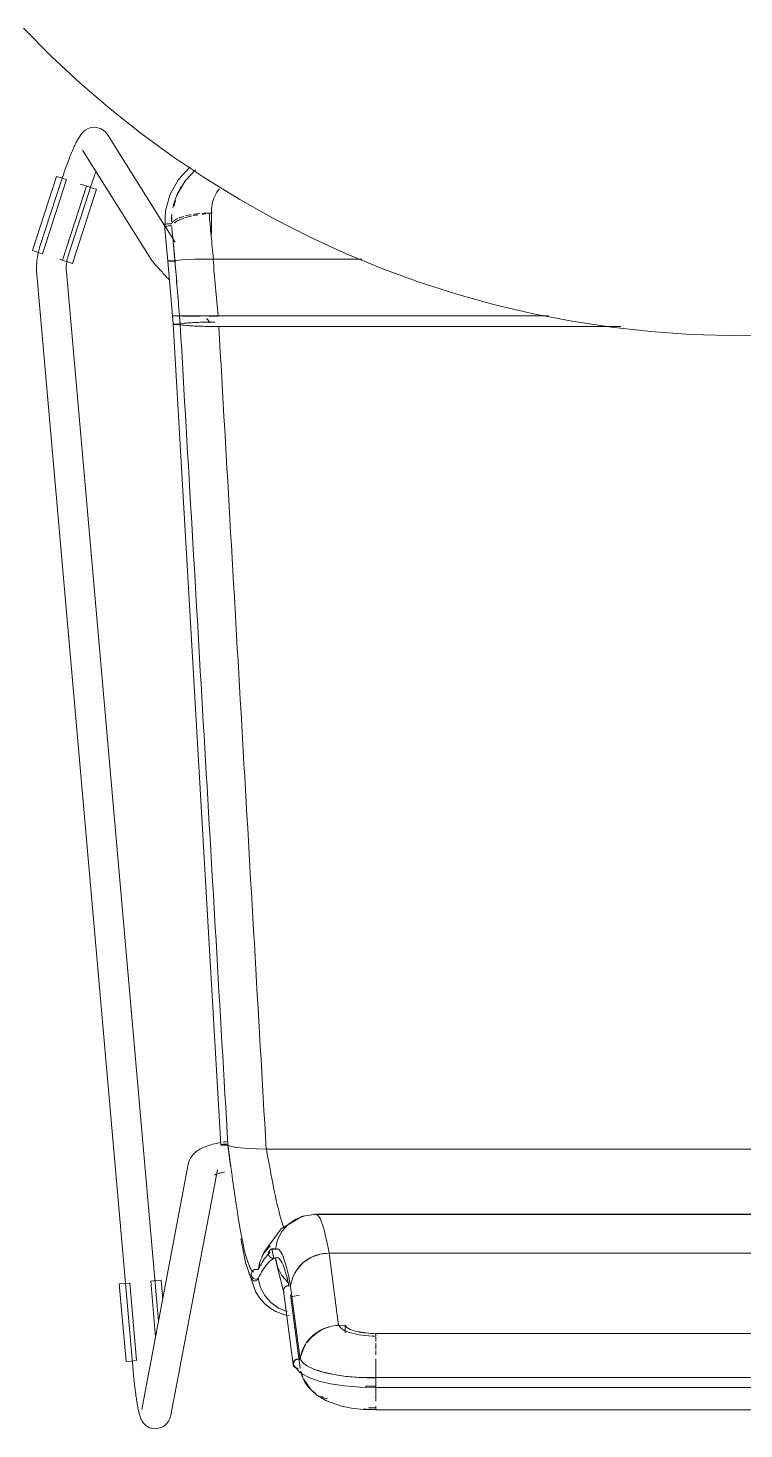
# Model space of a CAD drawing. Header units: millimetres. Extents: x 79795 to 317870, y -36033 to 97293.
# Drawn here: x 230003 to 230293, y 11463 to 12030 of the extents above; entities that cross this region are included whole.
import ezdxf

# ---------------------------------------------------------------- set-up
doc = ezdxf.new("R2010")
doc.units = ezdxf.units.MM
doc.header["$MEASUREMENT"] = 0
doc.layers.add('I-FURN', color=8, linetype='CONTINUOUS', lineweight=9)

msp = doc.modelspace()

# ---------------------------------------------------------------- linework, layer by layer
at = {"layer": 'I-FURN'}
for p, q in [((230001.4, 12030.01), (230012.65, 12018.63)), ((230012.65, 12018.63), (230024.35, 12007.72)), ((230024.35, 12007.72), (230036.48, 11997.28)), ((230036.48, 11997.28), (230049.01, 11987.33)), ((230024.02, 11986.03), (230023.77, 11985.64)), ((230024.27, 11986.41), (230024.02, 11986.03)), ((230024.55, 11986.81), (230024.27, 11986.41)), ((230024.86, 11987.21), (230024.55, 11986.81)), ((230025.23, 11987.63), (230024.86, 11987.21)), ((230025.69, 11988.1), (230025.23, 11987.63)), ((230026.32, 11988.62), (230025.69, 11988.1)), ((230027.24, 11989.18), (230026.32, 11988.62)), ((230028.62, 11989.71), (230027.24, 11989.18)), ((230030.59, 11989.88), (230028.62, 11989.71)), ((230032.82, 11989.29), (230030.59, 11989.88)), ((230034.55, 11988.07), (230032.82, 11989.29)), ((230034.55, 11988.07), (230035.44, 11986.95)), ((230058.48, 11950.18), (230035.44, 11986.95)), ((230049.01, 11987.33), (230061.93, 11977.9)), ((230021.2, 11980.39), (230020.95, 11979.82)), ((230021.44, 11980.96), (230021.2, 11980.39)), ((230021.68, 11981.5), (230021.44, 11980.96)), ((230021.92, 11982.03), (230021.68, 11981.5)), ((230022.16, 11982.54), (230021.92, 11982.03)), ((230022.39, 11983.03), (230022.16, 11982.54)), ((230022.62, 11983.5), (230022.39, 11983.03)), ((230022.85, 11983.96), (230022.62, 11983.5)), ((230023.08, 11984.4), (230022.85, 11983.96)), ((230023.31, 11984.83), (230023.08, 11984.4)), ((230023.54, 11985.24), (230023.31, 11984.83)), ((230023.77, 11985.64), (230023.54, 11985.24)), ((230025.27, 11980.58), (230052.58, 11936.99)), ((230019.19, 11975.35), (230018.94, 11974.66)), ((230019.45, 11976.03), (230019.19, 11975.35)), ((230019.7, 11976.69), (230019.45, 11976.03)), ((230019.96, 11977.34), (230019.7, 11976.69)), ((230020.21, 11977.98), (230019.96, 11977.34)), ((230020.46, 11978.61), (230020.21, 11977.98)), ((230020.71, 11979.22), (230020.46, 11978.61)), ((230020.95, 11979.82), (230020.71, 11979.22)), ((230061.93, 11977.9), (230075.22, 11968.99)), ((230005.07, 11939.97), (230014.76, 11969.98)), ((230014.76, 11969.98), (230016.71, 11969.35)), ((230016.71, 11969.35), (230018.69, 11968.71)), ((230017.18, 11969.62), (230016.93, 11968.88)), ((230017.42, 11970.35), (230017.18, 11969.62)), ((230017.67, 11971.09), (230017.42, 11970.35)), ((230017.92, 11971.82), (230017.67, 11971.09)), ((230018.18, 11972.54), (230017.92, 11971.82)), ((230018.43, 11973.25), (230018.18, 11972.54)), ((230018.68, 11973.96), (230018.43, 11973.25)), ((230018.94, 11974.66), (230018.68, 11973.96)), ((230029.7, 11969.13), (230029.46, 11968.46)), ((230029.93, 11969.78), (230029.7, 11969.13)), ((230030.17, 11970.43), (230029.93, 11969.78)), ((230030.41, 11971.07), (230030.17, 11970.43)), ((230030.64, 11971.69), (230030.41, 11971.07)), ((230064.08, 11968.76), (230068.82, 11973.91)), ((230066.76, 11968.18), (230071.03, 11972.65)), ((230016.78, 11968.42), (230008.07, 11941.61)), ((230009.12, 11938.67), (230018.8, 11968.67)), ((230016.93, 11968.88), (230016.78, 11968.42)), ((230026.87, 11966.07), (230017.19, 11936.06)), ((230019.49, 11937.9), (230028.2, 11964.71)), ((230021.23, 11934.76), (230030.92, 11964.76)), ((230026.78, 11966.1), (230024.3, 11966.9)), ((230026.99, 11966.03), (230028.96, 11965.39)), ((230028.31, 11965.04), (230028.2, 11964.71)), ((230028.53, 11965.73), (230028.31, 11965.04)), ((230028.76, 11966.42), (230028.53, 11965.73)), ((230029, 11967.11), (230028.76, 11966.42)), ((230028.96, 11965.39), (230030.92, 11964.76)), ((230029.23, 11967.79), (230029, 11967.11)), ((230029.46, 11968.46), (230029.23, 11967.79)), ((230060.69, 11962.75), (230064.08, 11968.76)), ((230063.4, 11962.35), (230066.76, 11968.18)), ((230075.22, 11968.99), (230088.85, 11960.61)), ((230058.82, 11956.23), (230060.69, 11962.75)), ((230088.85, 11960.61), (230102.81, 11952.79)), ((230058.53, 11949.32), (230058.82, 11956.23)), ((230076.48, 11955.11), (230077.53, 11955.11)), ((230077.47, 11956.35), (230077.47, 11946.6)), ((230102.81, 11952.79), (230117.06, 11945.53)), ((230058.41, 11950.21), (230059.83, 11935.72)), ((230062.75, 11943.36), (230058.84, 11949.6)), ((230008.07, 11941.61), (230007.74, 11940.52)), ((230117.06, 11945.53), (230131.6, 11938.85)), ((230007.03, 11939.34), (230005.07, 11939.97)), ((230006.86, 11936.04), (230006.75, 11934.9)), ((230007.01, 11937.17), (230006.86, 11936.04)), ((230007.21, 11938.3), (230007.01, 11937.17)), ((230009, 11938.7), (230007.03, 11939.34)), ((230007.46, 11939.41), (230007.21, 11938.3)), ((230007.74, 11940.52), (230007.46, 11939.41)), ((230017.09, 11936.09), (230015.92, 11936.47)), ((230019.28, 11935.39), (230017.3, 11936.02)), ((230018.78, 11934.64), (230018.87, 11935.3)), ((230018.87, 11935.3), (230018.98, 11935.95)), ((230018.98, 11935.95), (230019.12, 11936.6)), ((230019.12, 11936.6), (230019.29, 11937.24)), ((230021.23, 11934.76), (230019.28, 11935.39)), ((230019.29, 11937.24), (230019.48, 11937.87)), ((230019.48, 11937.87), (230019.49, 11937.9)), ((230052.58, 11936.99), (230052.79, 11936.67)), ((230052.79, 11936.67), (230052.98, 11936.41)), ((230052.98, 11936.41), (230053.15, 11936.18)), ((230053.15, 11936.18), (230053.33, 11935.96)), ((230053.33, 11935.96), (230053.51, 11935.74)), ((230053.51, 11935.74), (230053.7, 11935.51)), ((230053.7, 11935.51), (230053.9, 11935.26)), ((230053.9, 11935.26), (230054.11, 11935.01)), ((230059.9, 11935.75), (230059.83, 11935.72)), ((230059.83, 11935.72), (230059.9, 11935.75)), ((230059.83, 11935.72), (230059.89, 11935.7)), ((230059.83, 11935.72), (230061.66, 11913.52)), ((230059.9, 11935.7), (230059.83, 11935.72)), ((230059.89, 11935.7), (230060.08, 11935.67)), ((230060.09, 11935.77), (230059.9, 11935.75)), ((230060.08, 11935.67), (230059.9, 11935.7)), ((230060.08, 11935.67), (230060.37, 11935.65)), ((230060.38, 11935.65), (230060.08, 11935.67)), ((230060.38, 11935.8), (230060.09, 11935.77)), ((230060.09, 11935.77), (230060.39, 11935.8)), ((230060.37, 11935.65), (230060.75, 11935.64)), ((230060.77, 11935.81), (230060.38, 11935.8)), ((230060.76, 11935.64), (230060.38, 11935.65)), ((230060.39, 11935.8), (230060.77, 11935.81)), ((230060.75, 11935.64), (230061.21, 11935.63)), ((230061.21, 11935.63), (230060.76, 11935.64)), ((230061.22, 11935.82), (230060.77, 11935.81)), ((230060.77, 11935.81), (230061.22, 11935.82)), ((230061.21, 11935.63), (230061.7, 11935.62)), ((230061.7, 11935.62), (230061.21, 11935.63)), ((230061.71, 11935.83), (230061.22, 11935.82)), ((230061.22, 11935.82), (230061.72, 11935.83)), ((230062.21, 11935.82), (230061.71, 11935.83)), ((230061.72, 11935.83), (230062.21, 11935.82)), ((230062.19, 11935.62), (230062.67, 11935.63)), ((230062.67, 11935.63), (230062.2, 11935.62)), ((230062.68, 11935.82), (230062.21, 11935.82)), ((230062.21, 11935.82), (230062.68, 11935.82)), ((230063.57, 11936.01), (230062.68, 11935.82)), ((230062.68, 11935.82), (230063.57, 11936.01)), ((230065.31, 11936.19), (230063.57, 11936.01)), ((230063.57, 11936.01), (230065.29, 11936.19)), ((230065.3, 11936.19), (230067.74, 11936.34)), ((230067.79, 11936.34), (230065.31, 11936.19)), ((230067.78, 11936.34), (230070.82, 11936.45)), ((230070.88, 11936.45), (230067.79, 11936.34)), ((230074.32, 11936.53), (230070.88, 11936.45)), ((230070.88, 11936.45), (230074.32, 11936.53)), ((230078.18, 11936.55), (230074.42, 11936.53)), ((230074.42, 11936.53), (230078.06, 11936.55)), ((230138.29, 11936.55), (230078.18, 11936.55)), ((230078.18, 11936.55), (230138.29, 11936.55)), ((230131.6, 11938.85), (230146.39, 11932.76)), ((230006.69, 11933.76), (230006.68, 11932.62)), ((230006.68, 11932.62), (230006.71, 11931.48)), ((230006.75, 11934.9), (230006.69, 11933.76)), ((230006.71, 11931.48), (230006.78, 11930.34)), ((230006.78, 11930.34), (230006.79, 11930.29)), ((230006.79, 11930.29), (230045.73, 11486.97)), ((230018.68, 11933.32), (230018.72, 11933.98)), ((230018.68, 11932.66), (230018.68, 11933.32)), ((230018.69, 11932), (230018.68, 11932.66)), ((230018.74, 11931.34), (230018.69, 11932)), ((230018.72, 11933.98), (230018.78, 11934.64)), ((230056.04, 11506.84), (230018.74, 11931.34)), ((230054.11, 11935.01), (230054.34, 11934.75)), ((230054.34, 11934.75), (230054.58, 11934.47)), ((230054.58, 11934.47), (230054.84, 11934.17)), ((230054.84, 11934.17), (230055.11, 11933.86)), ((230055.11, 11933.86), (230055.4, 11933.54)), ((230055.4, 11933.54), (230055.7, 11933.2)), ((230055.7, 11933.2), (230056.02, 11932.85)), ((230056.02, 11932.85), (230056.35, 11932.49)), ((230056.35, 11932.49), (230056.69, 11932.11)), ((230056.69, 11932.11), (230057.05, 11931.72)), ((230057.05, 11931.72), (230057.42, 11931.32)), ((230057.42, 11931.32), (230057.8, 11930.9)), ((230057.8, 11930.9), (230058.19, 11930.48)), ((230058.19, 11930.48), (230058.59, 11930.04)), ((230058.59, 11930.04), (230059, 11929.6)), ((230059, 11929.6), (230059.43, 11929.15)), ((230146.39, 11932.76), (230161.42, 11927.26)), ((230059.43, 11929.15), (230059.86, 11928.68)), ((230059.86, 11928.68), (230060.3, 11928.21)), ((230161.42, 11927.26), (230176.65, 11922.37)), ((230176.65, 11922.37), (230192.07, 11918.09)), ((230192.07, 11918.09), (230207.64, 11914.43)), ((230061.93, 11910.16), (230061.66, 11913.52)), ((230061.73, 11913.52), (230061.66, 11913.52)), ((230061.66, 11913.52), (230061.73, 11913.52)), ((230061.72, 11913.52), (230061.66, 11913.52)), ((230061.66, 11913.52), (230061.72, 11913.52)), ((230061.91, 11913.53), (230062.21, 11913.53)), ((230062.2, 11913.53), (230061.91, 11913.53)), ((230062.58, 11913.53), (230062.2, 11913.53)), ((230062.21, 11913.53), (230062.59, 11913.53)), ((230062.59, 11913.52), (230062.21, 11913.52)), ((230062.21, 11913.52), (230062.59, 11913.52)), ((230063.04, 11913.53), (230062.58, 11913.53)), ((230062.59, 11913.53), (230063.04, 11913.53)), ((230063.05, 11913.52), (230062.59, 11913.52)), ((230062.59, 11913.52), (230063.04, 11913.52)), ((230063.04, 11913.53), (230063.53, 11913.53)), ((230063.53, 11913.53), (230063.04, 11913.53)), ((230063.04, 11913.52), (230063.53, 11913.51)), ((230063.54, 11913.51), (230063.05, 11913.52)), ((230063.53, 11913.53), (230064.03, 11913.53)), ((230064.02, 11913.53), (230063.53, 11913.53)), ((230063.53, 11913.51), (230064.03, 11913.52)), ((230064.03, 11913.52), (230063.54, 11913.51)), ((230064.5, 11913.53), (230064.02, 11913.53)), ((230064.03, 11913.53), (230064.5, 11913.53)), ((230064.5, 11913.52), (230064.03, 11913.52)), ((230064.03, 11913.52), (230064.5, 11913.52)), ((230064.5, 11913.53), (230065.39, 11913.54)), ((230065.38, 11913.54), (230064.5, 11913.53)), ((230067.13, 11913.56), (230065.38, 11913.54)), ((230065.39, 11913.54), (230067.13, 11913.56)), ((230067.15, 11913.49), (230065.4, 11913.5)), ((230065.4, 11913.5), (230067.15, 11913.49)), ((230067.13, 11913.56), (230069.63, 11913.57)), ((230069.63, 11913.57), (230067.13, 11913.56)), ((230069.65, 11913.48), (230067.15, 11913.49)), ((230067.15, 11913.49), (230069.65, 11913.48)), ((230072.77, 11913.58), (230069.63, 11913.57)), ((230069.64, 11913.57), (230072.77, 11913.58)), ((230072.77, 11913.47), (230069.65, 11913.48)), ((230069.65, 11913.48), (230072.77, 11913.47)), ((230072.77, 11913.58), (230076.33, 11913.58)), ((230076.33, 11913.58), (230072.77, 11913.58)), ((230075.42, 11912.44), (230076.9, 11910.91)), ((230076.33, 11913.58), (230080.12, 11913.59)), ((230080.12, 11913.59), (230076.33, 11913.58)), ((230080.11, 11913.46), (230076.33, 11913.46)), ((230076.33, 11913.46), (230080.11, 11913.46)), ((230080.12, 11913.59), (230213.76, 11913.59)), ((230213.76, 11913.59), (230080.12, 11913.59)), ((230207.64, 11914.43), (230223.35, 11911.39)), ((230062, 11910.19), (230061.93, 11910.16)), ((230061.93, 11910.16), (230081.22, 11578.25)), ((230061.93, 11910.16), (230062, 11910.14)), ((230062.19, 11910.22), (230062, 11910.19)), ((230062, 11910.14), (230062.19, 11910.11)), ((230062.48, 11910.24), (230062.19, 11910.22)), ((230062.19, 11910.11), (230062.48, 11910.09)), ((230062.87, 11910.26), (230062.48, 11910.24)), ((230062.48, 11910.09), (230062.86, 11910.07)), ((230062.86, 11910.07), (230063.31, 11910.06)), ((230063.32, 11910.27), (230062.87, 11910.26)), ((230063.31, 11910.06), (230063.8, 11910.05)), ((230063.81, 11910.27), (230063.32, 11910.27)), ((230063.8, 11910.05), (230064.3, 11910.06)), ((230064.3, 11910.27), (230063.81, 11910.27)), ((230064.77, 11910.26), (230064.3, 11910.27)), ((230064.3, 11910.06), (230064.77, 11910.06)), ((230065.68, 11910.47), (230064.77, 11910.26)), ((230064.77, 11910.06), (230065.66, 11909.85)), ((230065.66, 11909.85), (230067.4, 11909.66)), ((230067.43, 11910.67), (230065.68, 11910.47)), ((230067.4, 11909.66), (230069.91, 11909.5)), ((230069.92, 11910.83), (230067.43, 11910.67)), ((230069.91, 11909.5), (230073.04, 11909.37)), ((230073.04, 11910.95), (230069.92, 11910.83)), ((230076.59, 11911.03), (230073.04, 11910.95)), ((230073.04, 11909.37), (230076.6, 11909.3)), ((230078.85, 11911.05), (230076.59, 11911.03)), ((230076.6, 11909.3), (230080.39, 11909.27)), ((230080.39, 11909.27), (230242.98, 11909.27)), ((230242.98, 11909.27), (230080.39, 11909.27)), ((230223.35, 11911.39), (230239.17, 11908.99)), ((230239.17, 11908.99), (230255.07, 11907.22)), ((230255.07, 11907.22), (230271.03, 11906.09)), ((230271.03, 11906.09), (230287.02, 11905.6)), ((230287.02, 11905.6), (230303.02, 11905.74)), ((230076.13, 11577.9), (230076.74, 11578.09)), ((230076.74, 11578.09), (230077.35, 11578.27)), ((230077.35, 11578.27), (230077.98, 11578.44)), ((230077.98, 11578.44), (230078.63, 11578.61)), ((230078.63, 11578.61), (230079.28, 11578.76)), ((230079.28, 11578.76), (230079.95, 11578.9)), ((230079.95, 11578.9), (230080.63, 11579.04)), ((230080.63, 11579.04), (230081.32, 11579.16)), ((230081.28, 11578.31), (230081.22, 11578.25)), ((230081.22, 11578.25), (230081.28, 11578.31)), ((230081.22, 11578.25), (230081.29, 11578.2)), ((230081.29, 11578.2), (230081.22, 11578.25)), ((230081.47, 11578.36), (230081.28, 11578.31)), ((230081.28, 11578.31), (230081.46, 11578.36)), ((230081.29, 11578.2), (230081.49, 11578.15)), ((230081.48, 11578.15), (230081.29, 11578.2)), ((230081.46, 11578.36), (230081.75, 11578.4)), ((230081.76, 11578.4), (230081.47, 11578.36)), ((230081.78, 11578.11), (230081.48, 11578.15)), ((230081.49, 11578.15), (230081.79, 11578.11)), ((230081.75, 11578.4), (230082.13, 11578.44)), ((230082.14, 11578.44), (230081.76, 11578.4)), ((230082.17, 11578.07), (230081.78, 11578.11)), ((230081.79, 11578.11), (230082.17, 11578.07)), ((230082.03, 11579.28), (230082.74, 11579.39)), ((230082.13, 11578.44), (230082.59, 11578.46)), ((230082.59, 11578.46), (230082.14, 11578.44)), ((230082.17, 11578.07), (230082.63, 11578.05)), ((230082.62, 11578.05), (230082.17, 11578.07)), ((230083.08, 11578.47), (230082.59, 11578.46)), ((230082.59, 11578.46), (230083.08, 11578.47)), ((230083.12, 11578.04), (230082.62, 11578.05)), ((230082.63, 11578.05), (230083.12, 11578.04)), ((230082.74, 11579.39), (230083.47, 11579.49)), ((230083.58, 11578.47), (230083.08, 11578.47)), ((230083.08, 11578.47), (230083.58, 11578.47)), ((230083.12, 11578.04), (230083.62, 11578.05)), ((230083.61, 11578.05), (230083.12, 11578.04)), ((230084.09, 11578.07), (230083.61, 11578.05)), ((230083.62, 11578.05), (230084.09, 11578.07)), ((230084.09, 11578.07), (230084.99, 11577.67)), ((230084.99, 11577.67), (230084.09, 11578.07)), ((230068.65, 11572.29), (230069.09, 11573.08)), ((230069.09, 11573.08), (230069.57, 11573.77)), ((230069.57, 11573.77), (230070.08, 11574.37)), ((230070.08, 11574.37), (230070.6, 11574.88)), ((230070.6, 11574.88), (230071.13, 11575.34)), ((230071.13, 11575.34), (230071.67, 11575.74)), ((230071.67, 11575.74), (230072.2, 11576.1)), ((230072.2, 11576.1), (230072.74, 11576.42)), ((230072.74, 11576.42), (230073.28, 11576.71)), ((230073.28, 11576.71), (230073.83, 11576.98)), ((230073.83, 11576.98), (230074.39, 11577.24)), ((230074.39, 11577.24), (230074.96, 11577.47)), ((230074.96, 11577.47), (230075.54, 11577.69)), ((230075.54, 11577.69), (230076.13, 11577.9)), ((230084.99, 11577.67), (230086.74, 11577.3)), ((230086.73, 11577.3), (230084.99, 11577.67)), ((230086.74, 11577.3), (230089.23, 11576.99)), ((230089.2, 11576.99), (230086.74, 11577.3)), ((230089.23, 11576.99), (230092.33, 11576.75)), ((230092.29, 11576.75), (230089.23, 11576.99)), ((230092.33, 11576.75), (230095.87, 11576.6)), ((230095.81, 11576.6), (230092.33, 11576.75)), ((230095.87, 11576.6), (230099.64, 11576.54)), ((230099.56, 11576.54), (230095.87, 11576.6)), ((230099.64, 11576.54), (230483.04, 11576.54)), ((230483.04, 11576.54), (230099.64, 11576.54)), ((230068.03, 11570.41), (230049.21, 11471.12)), ((230061, 11468.88), (230079.82, 11568.17)), ((230068.03, 11570.41), (230068.29, 11571.4)), ((230068.29, 11571.4), (230068.65, 11572.29)), ((230080.27, 11566.62), (230080.64, 11566.73)), ((230080.64, 11566.73), (230081.03, 11566.84)), ((230081.03, 11566.84), (230081.45, 11566.94)), ((230081.45, 11566.94), (230081.9, 11567.05)), ((230081.9, 11567.05), (230082.37, 11567.15)), ((230082.37, 11567.15), (230082.74, 11567.22)), ((230078.6, 11565.94), (230078.62, 11565.96)), ((230078.62, 11565.96), (230078.7, 11566)), ((230078.7, 11566), (230078.78, 11566.05)), ((230078.78, 11566.05), (230078.94, 11566.12)), ((230078.94, 11566.12), (230079.13, 11566.21)), ((230079.13, 11566.21), (230079.36, 11566.31)), ((230079.36, 11566.31), (230079.63, 11566.41)), ((230079.63, 11566.41), (230079.94, 11566.51)), ((230079.94, 11566.51), (230080.27, 11566.62)), ((230119.48, 11550.19), (230114.45, 11549.39)), ((230118.94, 11550.04), (230115.15, 11549.56)), ((230115.16, 11549.56), (230118.94, 11550.03)), ((230158.39, 11550.19), (230119.48, 11550.19)), ((230120.11, 11550.04), (230463.73, 11550.04)), ((230463.73, 11550.04), (230120.11, 11550.04)), ((230463.19, 11550.19), (230158.39, 11550.19)), ((230105.64, 11544.21), (230098.66, 11534.67)), ((230114.29, 11549.32), (230105.64, 11544.21)), ((230108.45, 11546.03), (230105.94, 11543.15)), ((230105.94, 11543.15), (230108.45, 11546.02)), ((230111.58, 11548.2), (230108.45, 11546.03)), ((230108.45, 11546.02), (230111.59, 11548.19)), ((230114.45, 11549.39), (230111.27, 11548.02)), ((230115.15, 11549.56), (230111.58, 11548.2)), ((230111.59, 11548.19), (230115.16, 11549.56)), ((230089.33, 11540.34), (230091.23, 11530.68)), ((230104.19, 11539.76), (230103.29, 11536.05)), ((230104.19, 11539.76), (230105.94, 11543.15)), ((230105.94, 11543.15), (230104.19, 11539.76)), ((230098.71, 11534.59), (230097.07, 11531.27)), ((230097.08, 11531.27), (230098.72, 11534.59)), ((230098.66, 11534.67), (230097.77, 11532.92)), ((230101.11, 11537.43), (230098.71, 11534.59)), ((230098.72, 11534.59), (230101.11, 11537.43)), ((230100.52, 11534.78), (230100.45, 11534.29)), ((230100.45, 11534.29), (230100.52, 11533.8)), ((230100.46, 11534.29), (230100.52, 11534.78)), ((230100.52, 11533.8), (230100.46, 11534.29)), ((230100.52, 11534.78), (230100.71, 11535.24)), ((230100.71, 11535.24), (230100.52, 11534.78)), ((230100.71, 11533.34), (230100.52, 11533.8)), ((230100.52, 11533.8), (230100.71, 11533.34)), ((230101, 11535.65), (230100.71, 11535.24)), ((230100.71, 11535.24), (230101, 11535.64)), ((230101, 11532.94), (230100.71, 11533.34)), ((230100.71, 11533.34), (230101, 11532.94)), ((230101, 11535.64), (230101.39, 11535.96)), ((230101.38, 11535.96), (230101, 11535.65)), ((230101.39, 11532.62), (230101, 11532.94)), ((230101, 11532.94), (230101.38, 11532.62)), ((230101.83, 11536.16), (230101.38, 11535.96)), ((230101.39, 11535.96), (230101.84, 11536.16)), ((230104.36, 11536.06), (230101.48, 11536.01)), ((230101.78, 11536.15), (230102.61, 11532.25)), ((230102.33, 11536.25), (230101.83, 11536.16)), ((230101.84, 11536.16), (230102.33, 11536.24)), ((230102.82, 11536.21), (230102.33, 11536.25)), ((230102.33, 11536.24), (230102.82, 11536.2)), ((230103.29, 11536.05), (230102.82, 11536.21)), ((230102.82, 11536.2), (230103.29, 11536.04)), ((230121.21, 11533.96), (230117.66, 11532.64)), ((230124.98, 11534.44), (230121.21, 11533.96)), ((230128.84, 11505.16), (230124.98, 11534.44)), ((230124.98, 11534.44), (230457.69, 11534.44)), ((230457.69, 11534.44), (230124.98, 11534.44)), ((230091.23, 11530.68), (230095.22, 11518.96)), ((230093.7, 11526.82), (230093.99, 11527.22)), ((230093.99, 11527.22), (230093.7, 11526.82)), ((230093.99, 11527.22), (230094.37, 11527.54)), ((230094.37, 11527.54), (230093.99, 11527.22)), ((230094.82, 11527.75), (230094.37, 11527.54)), ((230094.37, 11527.54), (230094.82, 11527.74)), ((230095.31, 11527.84), (230094.82, 11527.75)), ((230094.82, 11527.74), (230095.31, 11527.83)), ((230095.81, 11527.81), (230095.31, 11527.84)), ((230095.31, 11527.83), (230095.81, 11527.8)), ((230096.28, 11527.66), (230095.81, 11527.81)), ((230095.81, 11527.8), (230096.28, 11527.65)), ((230096.28, 11527.65), (230097.08, 11531.27)), ((230097.07, 11531.27), (230096.28, 11527.66)), ((230101.38, 11532.62), (230101.83, 11532.42)), ((230101.84, 11532.42), (230101.39, 11532.62)), ((230101.83, 11532.42), (230102.33, 11532.34)), ((230102.33, 11532.34), (230101.84, 11532.42)), ((230102.82, 11532.38), (230102.33, 11532.34)), ((230102.33, 11532.34), (230102.82, 11532.38)), ((230103.29, 11532.54), (230102.82, 11532.38)), ((230102.82, 11532.38), (230103.29, 11532.54)), ((230103.29, 11532.54), (230104.19, 11528.82)), ((230103.65, 11530.69), (230103.33, 11532.56)), ((230106.62, 11519.08), (230103.65, 11530.69)), ((230104.19, 11528.82), (230105.94, 11525.43)), ((230114.55, 11530.57), (230112.06, 11527.82)), ((230117.66, 11532.64), (230114.55, 11530.57)), ((230040.16, 11521.98), (230042.2, 11522.16)), ((230042.92, 11490.57), (230040.16, 11521.98)), ((230042.2, 11522.16), (230044.27, 11522.34)), ((230047.15, 11490.95), (230044.39, 11522.36)), ((230052.84, 11523.1), (230054.83, 11500.49)), ((230052.96, 11523.11), (230055.03, 11523.29)), ((230055.03, 11523.29), (230057.07, 11523.47)), ((230057.77, 11515.57), (230057.07, 11523.47)), ((230093.46, 11525.87), (230093.52, 11526.36)), ((230093.52, 11526.36), (230093.46, 11525.87)), ((230093.54, 11525.39), (230093.46, 11525.87)), ((230093.46, 11525.87), (230093.53, 11525.39)), ((230093.52, 11526.36), (230093.7, 11526.82)), ((230093.7, 11526.82), (230093.52, 11526.36)), ((230093.53, 11525.39), (230093.73, 11524.93)), ((230093.73, 11524.93), (230093.54, 11525.39)), ((230094.03, 11524.54), (230093.73, 11524.93)), ((230093.73, 11524.93), (230094.03, 11524.54)), ((230094.42, 11524.23), (230094.03, 11524.54)), ((230094.03, 11524.54), (230094.42, 11524.23)), ((230094.87, 11524.04), (230094.42, 11524.23)), ((230094.42, 11524.23), (230094.87, 11524.04)), ((230095.37, 11523.96), (230094.87, 11524.04)), ((230094.87, 11524.04), (230095.37, 11523.96)), ((230095.86, 11524.01), (230095.37, 11523.96)), ((230095.37, 11523.96), (230095.86, 11524)), ((230096.33, 11524.17), (230095.86, 11524.01)), ((230095.86, 11524), (230096.33, 11524.17)), ((230096.33, 11524.17), (230097.24, 11520.54)), ((230105.94, 11525.43), (230108.45, 11522.55)), ((230095.22, 11518.96), (230097.03, 11516.14)), ((230097.03, 11516.14), (230099.03, 11513.89)), ((230097.24, 11520.54), (230098.98, 11517.22)), ((230098.98, 11517.22), (230101.46, 11514.39)), ((230106.66, 11519.86), (230106.59, 11519.39)), ((230106.59, 11519.39), (230106.66, 11518.92)), ((230106.6, 11519.15), (230110.46, 11489.38)), ((230106.85, 11520.3), (230106.66, 11519.86)), ((230106.66, 11518.92), (230106.84, 11518.48)), ((230107.14, 11520.68), (230106.85, 11520.3)), ((230107.52, 11520.98), (230107.14, 11520.68)), ((230107.97, 11521.17), (230107.52, 11520.98)), ((230108.47, 11521.25), (230107.97, 11521.17)), ((230108.96, 11521.22), (230108.47, 11521.25)), ((230113.28, 11491.36), (230109.43, 11521.06)), ((230109.45, 11517.51), (230113.3, 11487.82)), ((230109.58, 11516.73), (230113.07, 11517.42)), ((230099.03, 11513.89), (230101.2, 11512.12)), ((230101.2, 11512.12), (230103.47, 11510.77)), ((230101.46, 11514.39), (230104.54, 11512.22)), ((230103.47, 11510.77), (230107.07, 11509.48)), ((230104.54, 11512.22), (230108.06, 11510.82)), ((230107.07, 11509.48), (230108.84, 11509.25)), ((230131.56, 11505.23), (230128.84, 11505.16)), ((230131.56, 11505.23), (230131.56, 11502.22)), ((230132.2, 11504.37), (230131.56, 11505.23)), ((230133.55, 11503.58), (230132.2, 11504.37)), ((230135.53, 11502.91), (230133.55, 11503.58)), ((230138.02, 11502.4), (230135.53, 11502.91)), ((230140.87, 11502.08), (230138.02, 11502.4)), ((230143.91, 11501.97), (230140.87, 11502.08)), ((230438.76, 11501.97), (230143.91, 11501.97)), ((230143.91, 11501.91), (230438.76, 11501.91)), ((230143.91, 11498.64), (230143.91, 11500.38)), ((230113.15, 11489.01), (230112.53, 11493.79)), ((230143.91, 11495.59), (230143.91, 11498.06)), ((230143.91, 11493.23), (230143.91, 11495.07)), ((230044.96, 11490.75), (230042.92, 11490.57)), ((230047.03, 11490.93), (230044.96, 11490.75)), ((230113.36, 11485.98), (230110.82, 11488.88)), ((230119.24, 11487.33), (230122.68, 11486.24)), ((230143.91, 11484.04), (230143.91, 11491.6)), ((230143.91, 11487.85), (230143.91, 11484.04)), ((230045.75, 11486.81), (230045.73, 11486.97)), ((230045.82, 11486.06), (230045.75, 11486.81)), ((230045.89, 11485.31), (230045.82, 11486.06)), ((230045.96, 11484.56), (230045.89, 11485.31)), ((230046.03, 11483.81), (230045.96, 11484.56)), ((230046.11, 11483.08), (230046.03, 11483.81)), ((230046.19, 11482.34), (230046.11, 11483.08)), ((230046.27, 11481.62), (230046.19, 11482.34)), ((230117.48, 11483.79), (230113.36, 11485.98)), ((230114.94, 11483.19), (230114.84, 11483.39)), ((230117.62, 11479.29), (230114.94, 11483.19)), ((230120.94, 11482.63), (230117.48, 11483.79)), ((230125.63, 11481.53), (230120.94, 11482.63)), ((230122.68, 11486.24), (230127.11, 11485.27)), ((230127.11, 11485.27), (230131.12, 11484.68)), ((230131.12, 11484.68), (230137.69, 11484.15)), ((230137.69, 11484.15), (230143.91, 11484.07)), ((230438.76, 11484.07), (230143.91, 11484.07)), ((230143.91, 11484.06), (230143.91, 11483.96)), ((230143.91, 11480.11), (230143.91, 11484.06)), ((230143.91, 11483.96), (230143.91, 11483.73)), ((230143.91, 11483.73), (230143.91, 11483.4)), ((230143.91, 11483.4), (230143.91, 11482.99)), ((230143.91, 11482.99), (230143.91, 11482.51)), ((230143.91, 11482.51), (230143.91, 11482.01)), ((230143.91, 11482.01), (230143.91, 11481.52)), ((230046.35, 11480.9), (230046.27, 11481.62)), ((230046.43, 11480.19), (230046.35, 11480.9)), ((230046.52, 11479.49), (230046.43, 11480.19)), ((230046.6, 11478.8), (230046.52, 11479.49)), ((230046.69, 11478.13), (230046.6, 11478.8)), ((230046.78, 11477.46), (230046.69, 11478.13)), ((230046.86, 11476.81), (230046.78, 11477.46)), ((230046.95, 11476.18), (230046.86, 11476.81)), ((230047.05, 11475.56), (230046.95, 11476.18)), ((230120.09, 11477), (230117.62, 11479.29)), ((230123.98, 11474.61), (230120.09, 11477)), ((230131.25, 11480.69), (230125.63, 11481.53)), ((230137.37, 11480.2), (230131.25, 11480.69)), ((230143.91, 11480.11), (230137.37, 11480.2)), ((230143.91, 11481.52), (230143.91, 11481.07)), ((230143.91, 11481.07), (230143.91, 11480.68)), ((230143.91, 11480.68), (230143.91, 11480.37)), ((230143.91, 11480.37), (230143.91, 11480.18)), ((230143.91, 11480.35), (230143.91, 11477.33)), ((230143.91, 11477.34), (230143.91, 11480.35)), ((230143.91, 11480.18), (230143.91, 11480.11)), ((230143.91, 11480.11), (230438.76, 11480.11)), ((230143.91, 11474.59), (230143.91, 11477.17)), ((230047.14, 11474.96), (230047.05, 11475.56)), ((230047.23, 11474.37), (230047.14, 11474.96)), ((230047.32, 11473.8), (230047.23, 11474.37)), ((230047.41, 11473.25), (230047.32, 11473.8)), ((230047.51, 11472.72), (230047.41, 11473.25)), ((230047.6, 11472.2), (230047.51, 11472.72)), ((230047.7, 11471.71), (230047.6, 11472.2)), ((230047.79, 11471.23), (230047.7, 11471.71)), ((230047.89, 11470.77), (230047.79, 11471.23)), ((230047.99, 11470.33), (230047.89, 11470.77)), ((230048.09, 11469.9), (230047.99, 11470.33)), ((230130.02, 11472.48), (230123.98, 11474.61)), ((230134.06, 11471.69), (230130.02, 11472.48)), ((230138.88, 11471.18), (230134.06, 11471.69)), ((230143.91, 11471.07), (230138.88, 11471.18)), ((230143.91, 11471.09), (230143.91, 11472.56)), ((230143.91, 11471.24), (230143.91, 11471.07)), ((230143.91, 11471.07), (230438.76, 11471.07)), ((230048.19, 11469.49), (230048.09, 11469.9)), ((230048.3, 11469.09), (230048.19, 11469.49)), ((230048.41, 11468.69), (230048.3, 11469.09)), ((230048.54, 11468.29), (230048.41, 11468.69)), ((230048.68, 11467.89), (230048.54, 11468.29)), ((230048.85, 11467.46), (230048.68, 11467.89)), ((230049.07, 11466.99), (230048.85, 11467.46)), ((230049.37, 11466.43), (230049.07, 11466.99)), ((230049.85, 11465.72), (230049.37, 11466.43)), ((230050.7, 11464.82), (230049.85, 11465.72)), ((230052.36, 11463.77), (230050.7, 11464.82)), ((230057.87, 11464.12), (230059.44, 11465.45)), ((230059.44, 11465.45), (230060.19, 11466.53)), ((230060.19, 11466.53), (230060.57, 11467.33)), ((230060.57, 11467.33), (230060.78, 11467.95)), ((230060.78, 11467.95), (230060.92, 11468.47)), ((230060.92, 11468.47), (230061, 11468.88)), ((230055.12, 11463.29), (230052.36, 11463.77)), ((230057.87, 11464.12), (230055.12, 11463.29))]:
    msp.add_line(p, q, dxfattribs=at)
for centre, major_axis, ratio, start_param, end_param in [((230125.11, 11519.37), (-15.78, 0), 0.955139, 4.720632, 5.68731), ((230125.11, 11519.37), (-15.78, 0), 0.955139, 5.687432, 5.928979), ((230108.55, 11519.38), (-1.96, 0), 0.955139, 4.501447, 6.790779), ((230125.11, 11519.37), (-15.78, 0), 0.955139, 5.929149, 6.170649), ((230143.91, 11486.82), (0, -15.75), 0.000004, 3.431839, 3.614078), ((230143.91, 11475.35), (-12.4, 0), 0.287441, 1.332781, 1.570796)]:
    msp.add_ellipse(centre, major_axis=major_axis, ratio=ratio, start_param=start_param, end_param=end_param, dxfattribs=at)
for points, knots in [([(230061.85, 11957.45), (230062.29, 11959.53), (230063.26, 11962.49), (230064.82, 11965.16), (230065.35, 11965.96)], [-0.8210019, -0.8210019, -0.8210019, -0.8210019, -0.6666667, -0.5975811, -0.5975811, -0.5975811, -0.5975811]), ([(230077.53, 11955.11), (230077.31, 11957.49), (230077.94, 11961.09), (230079.87, 11964.09), (230080.64, 11965)], [0, 0, 0, 0, 0.3333333, 0.5, 0.5, 0.5, 0.5]), ([(230058.46, 11950.36), (230058.47, 11950.39), (230058.52, 11950.43), (230058.62, 11950.51), (230058.82, 11950.61), (230059.14, 11950.71), (230059.53, 11950.79), (230059.89, 11950.82), (230060.26, 11950.84), (230060.71, 11950.83), (230061.07, 11950.8), (230061.24, 11950.77)], [0.5555556, 0.5555556, 0.5555556, 0.5555556, 0.5833333, 0.6180556, 0.6527778, 0.7222222, 0.7916667, 0.8263889, 0.8611111, 0.9305556, 1, 1, 1, 1]), ([(230061.35, 11950.04), (230061.12, 11950.05), (230060.64, 11950.04), (230059.88, 11949.96), (230059.22, 11949.8), (230058.78, 11949.63), (230058.63, 11949.51), (230058.59, 11949.47)], [-1, -1, -1, -1, -0.90625, -0.8125, -0.71875, -0.625, -0.5625, -0.5625, -0.5625, -0.5625]), ([(230061.36, 11949.61), (230061.56, 11947.55), (230062, 11942.98), (230062.44, 11938.34), (230062.68, 11935.82)], [0.0788661, 0.0788661, 0.0788661, 0.0788661, 0.5, 1, 1, 1, 1]), ([(230061.93, 11910.16), (230061.93, 11910.18), (230062.07, 11910.21), (230062.46, 11910.24), (230062.85, 11910.26), (230063.31, 11910.27), (230063.8, 11910.28), (230064.31, 11910.27), (230064.62, 11910.27), (230064.77, 11910.26)], [-0.5, -0.5, -0.5, -0.5, -0.375, -0.3125, -0.25, -0.1875, -0.125, -0.0625, 0, 0, 0, 0]), ([(230064.77, 11910.06), (230064.54, 11910.06), (230064.05, 11910.05), (230063.42, 11910.05), (230062.96, 11910.07), (230062.54, 11910.08), (230062.09, 11910.11), (230061.93, 11910.14), (230061.93, 11910.16)], [-1, -1, -1, -1, -0.90625, -0.8125, -0.765625, -0.71875, -0.625, -0.501507, -0.501507, -0.501507, -0.501507]), ([(230064.77, 11910.26), (230065.06, 11910.41), (230066.46, 11910.62), (230069.81, 11910.84), (230072.96, 11910.96), (230076.08, 11911.03), (230078.09, 11911.05), (230078.85, 11911.05)], [-1, -1, -1, -1, -0.6666667, -0.5, -0.3333333, -0.1666667, -0.0664381, -0.0664381, -0.0664381, -0.0664381]), ([(230080.39, 11909.27), (230079.11, 11909.27), (230076.56, 11909.29), (230072.96, 11909.37), (230069.79, 11909.49), (230066.43, 11909.71), (230065.04, 11909.92), (230064.77, 11910.06)], [-1, -1, -1, -1, -0.833333, -0.666667, -0.5, -0.333333, 0, 0, 0, 0]), ([(230084.09, 11578.07), (230085.1, 11570.52), (230087.14, 11555.3), (230090.19, 11536.87), (230092.63, 11528.57), (230094.05, 11526.97), (230094.45, 11526.77)], [0, 0, 0, 0, 0.25, 0.5, 0.75, 0.8499412, 0.8499412, 0.8499412, 0.8499412]), ([(230106.94, 11544.26), (230106.45, 11545.41), (230104.99, 11549.66), (230102.56, 11560.37), (230100.61, 11571.15), (230099.64, 11576.54)], [0.375, 0.375, 0.375, 0.375, 0.5, 0.75, 1, 1, 1, 1]), ([(230124.98, 11534.44), (230123.97, 11540.16), (230122.14, 11547.8), (230120.31, 11550.19), (230119.48, 11550.19)], [0, 0, 0, 0, 0.5, 0.9107154, 0.9107154, 0.9107154, 0.9107154]), ([(230096.28, 11527.65), (230097.45, 11530.06), (230099.08, 11532.72), (230100.71, 11534.39), (230101.16, 11534.78)], [0, 0, 0, 0, 0.5, 0.696307, 0.696307, 0.696307, 0.696307]), ([(230103.29, 11532.54), (230104.32, 11533.08), (230106.13, 11531.35), (230107.95, 11524.87), (230108.74, 11521.15)], [0, 0, 0, 0, 0.5, 0.8877852, 0.8877852, 0.8877852, 0.8877852]), ([(230096.33, 11524.17), (230097.49, 11526.57), (230099.59, 11530), (230101.68, 11531.79), (230102.61, 11532.25)], [0, 0, 0, 0, 0.5, 0.9025379, 0.9025379, 0.9025379, 0.9025379]), ([(230092.49, 11526.59), (230092.75, 11525.87), (230094.03, 11522.84), (230095.31, 11522.61), (230096.33, 11524.17)], [0.6866019, 0.6866019, 0.6866019, 0.6866019, 0.75, 1, 1, 1, 1]), ([(230116.11, 11498.24), (230117.55, 11500.29), (230120.49, 11502.8), (230124.06, 11504.36), (230125.31, 11504.61)], [-0.6666667, -0.6666667, -0.6666667, -0.6666667, -0.3333333, -0.1666667, -0.1666667, -0.1666667, -0.1666667]), ([(230113.28, 11491.36), (230113.14, 11491.42), (230112.92, 11491.49), (230112.64, 11491.53), (230112.36, 11491.54), (230112.06, 11491.51), (230111.77, 11491.42), (230111.5, 11491.31), (230111.18, 11491.12), (230110.86, 11490.81), (230110.63, 11490.44), (230110.49, 11490.08), (230110.45, 11489.77), (230110.44, 11489.5), (230110.48, 11489.23), (230110.55, 11488.99), (230110.66, 11488.74), (230110.85, 11488.44), (230111.18, 11488.13), (230111.57, 11487.91), (230111.93, 11487.82), (230112.19, 11487.78), (230112.35, 11487.77), (230112.42, 11487.78)], [0, 0, 0, 0, 0.0555556, 0.0833333, 0.1111111, 0.1666667, 0.1944444, 0.2222222, 0.2777778, 0.3333333, 0.3888889, 0.4444444, 0.4791667, 0.5138889, 0.5486111, 0.5833333, 0.6180556, 0.6527778, 0.7222222, 0.7916667, 0.8263889, 0.8611111, 0.8888889, 0.8888889, 0.8888889, 0.8888889]), ([(230112.52, 11487.79), (230112.35, 11487.79), (230112.06, 11487.83), (230111.68, 11487.98), (230111.26, 11488.23), (230110.81, 11488.76), (230110.56, 11489.62), (230110.79, 11490.41), (230111.18, 11490.94), (230111.56, 11491.26), (230111.87, 11491.4), (230112.03, 11491.45)], [-0.875, -0.875, -0.875, -0.875, -0.8125, -0.765625, -0.71875, -0.625, -0.5, -0.375, -0.3125, -0.25, -0.1875, -0.1875, -0.1875, -0.1875]), ([(230113.49, 11486.7), (230113.65, 11485.93), (230114.21, 11484.03), (230115.77, 11481.17), (230117.78, 11478.98), (230119.16, 11477.98), (230119.57, 11477.71)], [0.0592823, 0.0592823, 0.0592823, 0.0592823, 0.1666667, 0.3333333, 0.5, 0.565028, 0.565028, 0.565028, 0.565028])]:
    msp.add_open_spline(points, degree=3, knots=knots, dxfattribs=at)
for points in [[(230062.91, 11960.17), (230062.65, 11959.46), (230062.47, 11958.74), (230062.34, 11958)], [(230061.24, 11950.77), (230061.39, 11951.16), (230061.95, 11951.91), (230063.1, 11952.61), (230063.79, 11952.94)], [(230061.28, 11952.31), (230061.29, 11953.13), (230061.33, 11953.96), (230061.41, 11954.77)], [(230061.39, 11953.55), (230061.33, 11952.9), (230061.32, 11952.25), (230061.33, 11951.6)], [(230063.83, 11952.08), (230063.19, 11951.77), (230062.79, 11951.45), (230062.47, 11951.13)], [(230066.25, 11953.05), (230065.44, 11952.78), (230064.63, 11952.49), (230064.07, 11952.2)], [(230064.24, 11953.14), (230064.83, 11953.39), (230065.49, 11953.62), (230066.22, 11953.82)], [(230069.29, 11953.89), (230068.37, 11953.68), (230067.43, 11953.45), (230066.58, 11953.2)], [(230066.89, 11954.01), (230067.63, 11954.19), (230068.44, 11954.35), (230069.27, 11954.5)], [(230071.95, 11954.42), (230071.27, 11954.31), (230070.61, 11954.18), (230069.95, 11954.04)], [(230070.12, 11954.64), (230070.97, 11954.76), (230071.85, 11954.88), (230072.76, 11954.94)], [(230075.07, 11954.87), (230074.59, 11954.82), (230074.12, 11954.75), (230073.66, 11954.69)], [(230073.69, 11955.01), (230074.6, 11955.06), (230075.53, 11955.1), (230076.48, 11955.11)], [(230076.48, 11955.11), (230076.74, 11952.08), (230077.28, 11945.94), (230077.87, 11939.69), (230078.18, 11936.55)], [(230077.53, 11955.11), (230077.48, 11955.61), (230077.46, 11956.12), (230077.47, 11956.63)], [(230061.96, 11942.71), (230062.2, 11940.37), (230062.43, 11938), (230062.67, 11935.63)], [(230063.58, 11924.68), (230063.27, 11928.33), (230062.97, 11931.98), (230062.67, 11935.63)], [(230064.5, 11913.53), (230064.19, 11917.25), (230063.59, 11924.68), (230062.99, 11932.11), (230062.68, 11935.82)], [(230079.09, 11925.08), (230078.75, 11928.91), (230078.4, 11932.73), (230078.06, 11936.55)], [(230080.12, 11913.59), (230079.78, 11917.42), (230079.43, 11921.25), (230079.09, 11925.08)], [(230063.98, 11919.84), (230063.94, 11920.25), (230063.91, 11920.66), (230063.88, 11921.07)], [(230064.5, 11913.53), (230064.54, 11912.95), (230064.63, 11911.8), (230064.72, 11910.64), (230064.77, 11910.06)], [(230064.5, 11913.52), (230064.55, 11912.97), (230064.64, 11911.89), (230064.73, 11910.81), (230064.77, 11910.26)], [(230084.09, 11578.07), (230080.87, 11633.3), (230074.43, 11743.9), (230067.99, 11854.66), (230064.77, 11910.06)], [(230089.97, 11742.78), (230086.78, 11798.24), (230083.58, 11853.74), (230080.39, 11909.27)], [(230099.56, 11576.54), (230096.36, 11631.9), (230093.17, 11687.32), (230089.97, 11742.78)], [(230084.1, 11578.06), (230084.46, 11575.23), (230084.82, 11572.38), (230085.17, 11569.56)], [(230119.48, 11550.19), (230119.3, 11550.19), (230119.12, 11550.13), (230118.94, 11550.03)], [(230103.29, 11536.04), (230104.32, 11536.59), (230106.36, 11534.62), (230108.41, 11526.56), (230109.43, 11521.06)], [(230128.84, 11505.16), (230127.55, 11505.12), (230125.05, 11504.76), (230121.45, 11503.35), (230118.3, 11501.16), (230115.77, 11498.32), (230114.01, 11494.98), (230113.43, 11492.6), (230113.28, 11491.36)], [(230143.91, 11500.84), (230140.12, 11500.9), (230132.73, 11501.87), (230129.34, 11504.03), (230129.09, 11505.15)], [(230135.53, 11502.86), (230137.58, 11502.31), (230140.3, 11502.03), (230143.07, 11501.93)], [(230113.74, 11492.88), (230114.05, 11494.26), (230114.55, 11495.63), (230115.25, 11496.89)], [(230112.52, 11491.54), (230112.68, 11491.55), (230112.85, 11491.55), (230113.01, 11491.51)], [(230143.91, 11484.04), (230141.56, 11484), (230136.91, 11484.07), (230130.06, 11484.7), (230123.91, 11485.81), (230118.84, 11487.34), (230115.14, 11489.24), (230113.83, 11490.64), (230113.48, 11491.37)], [(230114.36, 11484.48), (230114.12, 11485.11), (230113.96, 11485.76), (230113.82, 11486.42)], [(230121.53, 11476.55), (230122.41, 11476.12), (230123.34, 11475.72), (230124.3, 11475.48)], [(230143.91, 11480.64), (230142.48, 11480.62), (230141.06, 11480.62), (230139.65, 11480.66)], [(230143.91, 11471.16), (230142.2, 11471.15), (230140.52, 11471.23), (230138.94, 11471.38)]]:
    msp.add_open_spline(points, degree=3, dxfattribs=at)

doc.saveas('drawing.dxf')
